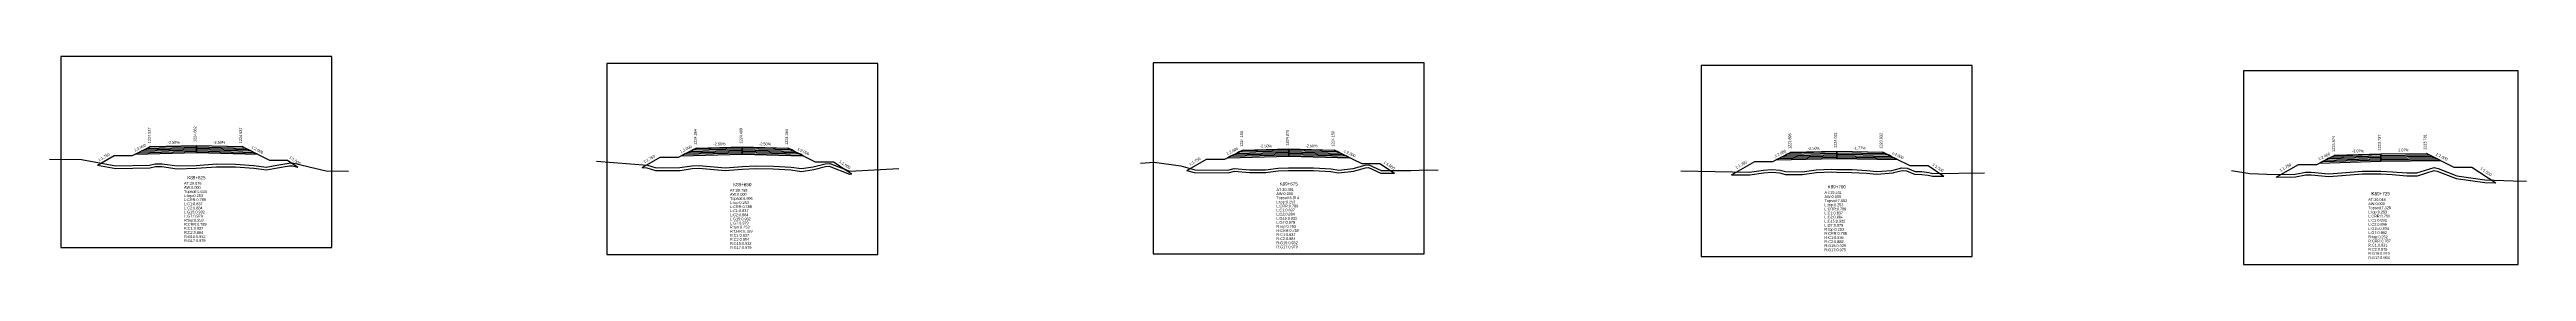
# Model space of a CAD drawing. Extents: x -7 to 78429, y 1189 to 1262.
# Drawn here: x 9799.7 to 10071.2, y 1211.6 to 1234.4 of the extents above; entities that cross this region are included whole.
import ezdxf
from ezdxf.enums import TextEntityAlignment as Align

# ---------------------------------------------------------------- set-up
doc = ezdxf.new("R2010")
doc.units = 0

msp = doc.modelspace()

# ---------------------------------------------------------------- linework, layer by layer
at = {"layer": 'A4_BORDER', "color": 7}
for points in [[(9800.972, 1213.432), (9830.672, 1213.432), (9830.672, 1234.432), (9800.972, 1234.432), (9800.972, 1213.432)], [(9860.811, 1212.671), (9890.511, 1212.671), (9890.511, 1233.671), (9860.811, 1233.671), (9860.811, 1212.671)], [(9920.704, 1212.746), (9950.404, 1212.746), (9950.404, 1233.746), (9920.704, 1233.746), (9920.704, 1212.746)], [(9980.782, 1212.425), (10010.482, 1212.425), (10010.482, 1233.425), (9980.782, 1233.425), (9980.782, 1212.425)], [(10040.199, 1211.563), (10070.312, 1211.563), (10070.312, 1232.855), (10040.199, 1232.855), (10040.199, 1211.563)]]:
    msp.add_lwpolyline(points, dxfattribs=at)
at = {"layer": 'CLEAR_GROUND', "color": 8}
for points in [[(9804.982, 1222.486), (9806.985, 1222.128), (9810.706, 1222.191), (9811.332, 1222.333), (9812.035, 1222.325), (9813.703, 1222.096), (9815.813, 1222.164), (9818.019, 1222.314), (9820.093, 1222.299), (9822.105, 1222.144), (9823.496, 1221.97), (9824.699, 1222.192), (9825.976, 1222.405), (9826.346, 1222.422), (9826.954, 1222.282)], [(9864.682, 1222.233), (9865.211, 1222.193), (9866.16, 1221.885), (9868.85, 1221.915), (9870.162, 1222.127), (9870.905, 1222.145), (9873.793, 1221.883), (9875.691, 1222.034), (9877.102, 1222.12), (9879.059, 1222.091), (9880.989, 1221.964), (9882.153, 1221.8), (9883.487, 1222), (9884.789, 1222.338), (9885.197, 1222.365), (9887.4, 1221.505), (9887.676, 1221.521)], [(9924.382, 1221.909), (9925.204, 1221.666), (9928.903, 1221.626), (9929.607, 1221.815), (9931.268, 1221.673), (9933.048, 1221.661), (9934.41, 1221.844), (9935.543, 1221.885), (9936.554, 1221.905), (9938.269, 1221.881), (9940.17, 1221.775), (9941.029, 1221.626), (9942.69, 1221.817), (9943.978, 1222.197), (9944.297, 1222.21), (9945.643, 1221.607), (9947.135, 1221.596)], [(9984.082, 1221.439), (9984.198, 1221.436), (9986.094, 1221.43), (9987.612, 1221.637), (9988.527, 1221.705), (9989.389, 1221.626), (9989.971, 1221.471), (9991.847, 1221.455), (9993.396, 1221.672), (9995.041, 1221.748), (9995.616, 1221.704), (9997.294, 1221.694), (9998.898, 1221.59), (10000.002, 1221.482), (10001.847, 1221.624), (10001.866, 1221.66), (10002.785, 1221.902), (10003.28, 1221.86), (10004.149, 1221.493), (10004.946, 1221.476), (10005.658, 1221.39), (10006.121, 1221.258), (10007.368, 1221.275)], [(10043.782, 1221.16), (10045.899, 1221.191), (10047.038, 1221.42), (10047.623, 1221.414), (10049.573, 1221.246), (10051.01, 1221.357), (10053.249, 1221.518), (10055.251, 1221.53), (10056.513, 1221.455), (10058.103, 1221.326), (10059.278, 1221.328), (10061.116, 1221.913), (10061.456, 1221.837), (10063.512, 1221.012), (10066.654, 1220.58), (10067.873, 1220.536)]]:
    msp.add_lwpolyline(points, dxfattribs=at)
at = {"layer": 'DESIGN_ROAD_TRIMMED', "color": 1}
for points in [[(9804.982, 1222.486), (9806.822, 1223.537), (9808.822, 1223.537), (9810.822, 1224.537), (9810.822, 1224.537), (9810.716, 1224.484), (9810.716, 1224.484), (9810.401, 1224.326), (9810.401, 1224.326), (9810.085, 1224.169), (9810.085, 1224.169), (9809.769, 1224.011), (9809.769, 1224.011), (9809.453, 1223.853), (9809.453, 1223.853), (9809.137, 1223.695), (9815.822, 1223.862), (9815.822, 1224.012), (9815.822, 1224.012), (9815.822, 1224.162), (9815.822, 1224.162), (9815.822, 1224.312), (9815.822, 1224.312), (9815.822, 1224.462), (9815.822, 1224.462), (9815.822, 1224.612), (9815.822, 1224.612), (9815.822, 1224.662), (9815.822, 1224.662), (9815.822, 1224.662), (9815.822, 1224.662), (9815.822, 1224.662), (9815.822, 1224.612), (9815.822, 1224.612), (9815.822, 1224.462), (9815.822, 1224.462), (9815.822, 1224.312), (9815.822, 1224.312), (9815.822, 1224.162), (9815.822, 1224.162), (9815.822, 1224.012), (9815.822, 1224.012), (9815.822, 1223.862), (9822.506, 1223.695), (9822.19, 1223.853), (9822.19, 1223.853), (9821.874, 1224.011), (9821.874, 1224.011), (9821.558, 1224.169), (9821.558, 1224.169), (9821.243, 1224.326), (9821.243, 1224.326), (9820.927, 1224.484), (9820.927, 1224.484), (9820.822, 1224.537), (9820.822, 1224.537), (9823.822, 1223.037), (9825.822, 1223.037), (9826.954, 1222.282)], [(9864.682, 1222.233), (9866.661, 1223.364), (9868.661, 1223.364), (9870.661, 1224.364), (9870.661, 1224.364), (9870.556, 1224.311), (9870.556, 1224.311), (9870.24, 1224.153), (9870.24, 1224.153), (9869.924, 1223.996), (9869.924, 1223.996), (9869.608, 1223.838), (9869.608, 1223.838), (9869.293, 1223.68), (9869.293, 1223.68), (9868.977, 1223.522), (9875.661, 1223.689), (9875.661, 1223.839), (9875.661, 1223.839), (9875.661, 1223.989), (9875.661, 1223.989), (9875.661, 1224.139), (9875.661, 1224.139), (9875.661, 1224.289), (9875.661, 1224.289), (9875.661, 1224.439), (9875.661, 1224.439), (9875.661, 1224.489), (9875.661, 1224.489), (9875.661, 1224.489), (9875.661, 1224.489), (9875.661, 1224.489), (9875.661, 1224.439), (9875.661, 1224.439), (9875.661, 1224.289), (9875.661, 1224.289), (9875.661, 1224.139), (9875.661, 1224.139), (9875.661, 1223.989), (9875.661, 1223.989), (9875.661, 1223.839), (9875.661, 1223.839), (9875.661, 1223.689), (9882.345, 1223.522), (9882.029, 1223.68), (9882.029, 1223.68), (9881.714, 1223.838), (9881.714, 1223.838), (9881.398, 1223.996), (9881.398, 1223.996), (9881.082, 1224.153), (9881.082, 1224.153), (9880.766, 1224.311), (9880.766, 1224.311), (9880.661, 1224.364), (9880.661, 1224.364), (9883.661, 1222.864), (9885.661, 1222.864), (9887.676, 1221.521)], [(9924.382, 1221.909), (9926.554, 1223.15), (9928.554, 1223.15), (9930.554, 1224.15), (9930.554, 1224.15), (9930.449, 1224.097), (9930.449, 1224.097), (9930.133, 1223.939), (9930.133, 1223.939), (9929.817, 1223.782), (9929.817, 1223.782), (9929.501, 1223.624), (9929.501, 1223.624), (9929.186, 1223.466), (9929.186, 1223.466), (9928.87, 1223.308), (9935.554, 1223.475), (9935.554, 1223.625), (9935.554, 1223.625), (9935.554, 1223.775), (9935.554, 1223.775), (9935.554, 1223.925), (9935.554, 1223.925), (9935.554, 1224.075), (9935.554, 1224.075), (9935.554, 1224.225), (9935.554, 1224.225), (9935.554, 1224.275), (9935.554, 1224.275), (9935.554, 1224.275), (9935.554, 1224.275), (9935.554, 1224.275), (9935.554, 1224.225), (9935.554, 1224.225), (9935.554, 1224.075), (9935.554, 1224.075), (9935.554, 1223.925), (9935.554, 1223.925), (9935.554, 1223.775), (9935.554, 1223.775), (9935.554, 1223.625), (9935.554, 1223.625), (9935.554, 1223.475), (9942.238, 1223.308), (9941.922, 1223.466), (9941.922, 1223.466), (9941.607, 1223.624), (9941.607, 1223.624), (9941.291, 1223.782), (9941.291, 1223.782), (9940.975, 1223.939), (9940.975, 1223.939), (9940.659, 1224.097), (9940.659, 1224.097), (9940.554, 1224.15), (9940.554, 1224.15), (9943.554, 1222.65), (9945.554, 1222.65), (9947.135, 1221.596)], [(9984.082, 1221.439), (9986.632, 1222.896), (9988.632, 1222.896), (9990.632, 1223.896), (9990.632, 1223.896), (9990.527, 1223.843), (9990.527, 1223.843), (9990.211, 1223.685), (9990.211, 1223.685), (9989.895, 1223.528), (9989.895, 1223.528), (9989.579, 1223.37), (9989.579, 1223.37), (9989.264, 1223.212), (9989.264, 1223.212), (9988.948, 1223.054), (9995.632, 1223.221), (9995.632, 1223.371), (9995.632, 1223.371), (9995.632, 1223.521), (9995.632, 1223.521), (9995.632, 1223.671), (9995.632, 1223.671), (9995.632, 1223.821), (9995.632, 1223.821), (9995.632, 1223.971), (9995.632, 1223.971), (9995.632, 1224.021), (9995.632, 1224.021), (9995.632, 1224.021), (9995.632, 1224.021), (9995.632, 1224.021), (9995.632, 1223.971), (9995.632, 1223.971), (9995.632, 1223.821), (9995.632, 1223.821), (9995.632, 1223.671), (9995.632, 1223.671), (9995.632, 1223.521), (9995.632, 1223.521), (9995.632, 1223.371), (9995.632, 1223.371), (9995.632, 1223.221), (10002.291, 1223.103), (10001.98, 1223.258), (10001.98, 1223.258), (10001.669, 1223.414), (10001.669, 1223.414), (10001.358, 1223.57), (10001.358, 1223.57), (10001.047, 1223.725), (10001.047, 1223.725), (10000.736, 1223.881), (10000.736, 1223.881), (10000.632, 1223.932), (10000.632, 1223.932), (10003.632, 1222.432), (10005.632, 1222.432), (10007.368, 1221.275)], [(10043.782, 1221.16), (10046.255, 1222.574), (10048.255, 1222.574), (10050.255, 1223.574), (10050.255, 1223.574), (10050.149, 1223.52), (10050.149, 1223.52), (10049.829, 1223.361), (10049.829, 1223.361), (10049.51, 1223.201), (10049.51, 1223.201), (10049.19, 1223.041), (10049.19, 1223.041), (10048.87, 1222.881), (10048.87, 1222.881), (10048.551, 1222.721), (10055.255, 1222.927), (10055.255, 1223.077), (10055.255, 1223.077), (10055.255, 1223.227), (10055.255, 1223.227), (10055.255, 1223.377), (10055.255, 1223.377), (10055.255, 1223.527), (10055.255, 1223.527), (10055.255, 1223.677), (10055.255, 1223.677), (10055.255, 1223.727), (10055.255, 1223.727), (10055.255, 1223.727), (10055.255, 1223.727), (10055.255, 1223.727), (10055.255, 1223.677), (10055.255, 1223.677), (10055.255, 1223.527), (10055.255, 1223.527), (10055.255, 1223.377), (10055.255, 1223.377), (10055.255, 1223.227), (10055.255, 1223.227), (10055.255, 1223.077), (10055.255, 1223.077), (10055.255, 1222.927), (10061.822, 1222.998), (10061.528, 1223.144), (10061.528, 1223.144), (10061.234, 1223.291), (10061.234, 1223.291), (10060.941, 1223.438), (10060.941, 1223.438), (10060.647, 1223.585), (10060.647, 1223.585), (10060.353, 1223.732), (10060.353, 1223.732), (10060.255, 1223.781), (10060.255, 1223.781), (10063.255, 1222.281), (10065.255, 1222.281), (10067.873, 1220.536)]]:
    msp.add_lwpolyline(points, dxfattribs=at)
at = {"layer": 'FINISHED_ROAD', "color": 2}
for points in [[(9806.822, 1223.537), (9808.822, 1223.537), (9810.822, 1224.537), (9810.822, 1224.537), (9815.822, 1224.662), (9820.822, 1224.537), (9820.822, 1224.537), (9823.822, 1223.037), (9825.822, 1223.037)], [(9866.661, 1223.364), (9868.661, 1223.364), (9870.661, 1224.364), (9870.661, 1224.364), (9875.661, 1224.489), (9880.661, 1224.364), (9880.661, 1224.364), (9883.661, 1222.864), (9885.661, 1222.864)], [(9926.554, 1223.15), (9928.554, 1223.15), (9930.554, 1224.15), (9930.554, 1224.15), (9935.554, 1224.275), (9940.554, 1224.15), (9940.554, 1224.15), (9943.554, 1222.65), (9945.554, 1222.65)], [(9986.632, 1222.896), (9988.632, 1222.896), (9990.632, 1223.896), (9990.632, 1223.896), (9995.632, 1224.021), (10000.632, 1223.932), (10000.632, 1223.932), (10003.632, 1222.432), (10005.632, 1222.432)], [(10046.255, 1222.574), (10048.255, 1222.574), (10050.255, 1223.574), (10050.255, 1223.574), (10055.255, 1223.727), (10060.255, 1223.781), (10060.255, 1223.781), (10063.255, 1222.281), (10065.255, 1222.281)]]:
    msp.add_lwpolyline(points, dxfattribs=at)
at = {"layer": 'LAYER_0', "color": 4}
for points in [[(9810.822, 1224.537), (9810.716, 1224.484), (9815.822, 1224.612), (9815.822, 1224.662)], [(9870.661, 1224.364), (9870.556, 1224.311), (9875.661, 1224.439), (9875.661, 1224.489)], [(9930.554, 1224.15), (9930.449, 1224.097), (9935.554, 1224.225), (9935.554, 1224.275)], [(9990.632, 1223.896), (9990.527, 1223.843), (9995.632, 1223.971), (9995.632, 1224.021)], [(10050.255, 1223.574), (10050.149, 1223.52), (10055.255, 1223.677), (10055.255, 1223.727)]]:
    msp.add_lwpolyline(points, dxfattribs=at)
at = {"layer": 'LAYER_1', "color": 4}
for points in [[(9810.716, 1224.484), (9810.401, 1224.326), (9815.822, 1224.462), (9815.822, 1224.612)], [(9870.556, 1224.311), (9870.24, 1224.153), (9875.661, 1224.289), (9875.661, 1224.439)], [(9930.449, 1224.097), (9930.133, 1223.939), (9935.554, 1224.075), (9935.554, 1224.225)], [(9990.527, 1223.843), (9990.211, 1223.685), (9995.632, 1223.821), (9995.632, 1223.971)], [(10050.149, 1223.52), (10049.829, 1223.361), (10055.255, 1223.527), (10055.255, 1223.677)]]:
    msp.add_lwpolyline(points, dxfattribs=at)
at = {"layer": 'LAYER_10', "color": 6}
for points in [[(9821.874, 1224.011), (9822.19, 1223.853), (9815.822, 1224.012), (9815.822, 1224.162)], [(9881.714, 1223.838), (9882.029, 1223.68), (9875.661, 1223.839), (9875.661, 1223.989)], [(9941.607, 1223.624), (9941.922, 1223.466), (9935.554, 1223.625), (9935.554, 1223.775)], [(10001.669, 1223.414), (10001.98, 1223.258), (9995.632, 1223.371), (9995.632, 1223.521)], [(10061.234, 1223.291), (10061.528, 1223.144), (10055.255, 1223.077), (10055.255, 1223.227)]]:
    msp.add_lwpolyline(points, dxfattribs=at)
at = {"layer": 'LAYER_11', "color": 6}
for points in [[(9822.19, 1223.853), (9822.506, 1223.695), (9815.822, 1223.862), (9815.822, 1224.012)], [(9882.029, 1223.68), (9882.345, 1223.522), (9875.661, 1223.689), (9875.661, 1223.839)], [(9941.922, 1223.466), (9942.238, 1223.308), (9935.554, 1223.475), (9935.554, 1223.625)], [(10001.98, 1223.258), (10002.291, 1223.103), (9995.632, 1223.221), (9995.632, 1223.371)], [(10061.528, 1223.144), (10061.822, 1222.998), (10055.255, 1222.927), (10055.255, 1223.077)]]:
    msp.add_lwpolyline(points, dxfattribs=at)
at = {"layer": 'LAYER_2', "color": 4}
for points in [[(9810.401, 1224.326), (9810.085, 1224.169), (9815.822, 1224.312), (9815.822, 1224.462)], [(9870.24, 1224.153), (9869.924, 1223.996), (9875.661, 1224.139), (9875.661, 1224.289)], [(9930.133, 1223.939), (9929.817, 1223.782), (9935.554, 1223.925), (9935.554, 1224.075)], [(9990.211, 1223.685), (9989.895, 1223.528), (9995.632, 1223.671), (9995.632, 1223.821)], [(10049.829, 1223.361), (10049.51, 1223.201), (10055.255, 1223.377), (10055.255, 1223.527)]]:
    msp.add_lwpolyline(points, dxfattribs=at)
at = {"layer": 'LAYER_3', "color": 4}
for points in [[(9810.085, 1224.169), (9809.769, 1224.011), (9815.822, 1224.162), (9815.822, 1224.312)], [(9869.924, 1223.996), (9869.608, 1223.838), (9875.661, 1223.989), (9875.661, 1224.139)], [(9929.817, 1223.782), (9929.501, 1223.624), (9935.554, 1223.775), (9935.554, 1223.925)], [(9989.895, 1223.528), (9989.579, 1223.37), (9995.632, 1223.521), (9995.632, 1223.671)], [(10049.51, 1223.201), (10049.19, 1223.041), (10055.255, 1223.227), (10055.255, 1223.377)]]:
    msp.add_lwpolyline(points, dxfattribs=at)
at = {"layer": 'LAYER_4', "color": 4}
for points in [[(9809.769, 1224.011), (9809.453, 1223.853), (9815.822, 1224.012), (9815.822, 1224.162)], [(9869.608, 1223.838), (9869.293, 1223.68), (9875.661, 1223.839), (9875.661, 1223.989)], [(9929.501, 1223.624), (9929.186, 1223.466), (9935.554, 1223.625), (9935.554, 1223.775)], [(9989.579, 1223.37), (9989.264, 1223.212), (9995.632, 1223.371), (9995.632, 1223.521)], [(10049.19, 1223.041), (10048.87, 1222.881), (10055.255, 1223.077), (10055.255, 1223.227)]]:
    msp.add_lwpolyline(points, dxfattribs=at)
at = {"layer": 'LAYER_5', "color": 4}
for points in [[(9809.453, 1223.853), (9809.137, 1223.695), (9815.822, 1223.862), (9815.822, 1224.012)], [(9869.293, 1223.68), (9868.977, 1223.522), (9875.661, 1223.689), (9875.661, 1223.839)], [(9929.186, 1223.466), (9928.87, 1223.308), (9935.554, 1223.475), (9935.554, 1223.625)], [(9989.264, 1223.212), (9988.948, 1223.054), (9995.632, 1223.221), (9995.632, 1223.371)], [(10048.87, 1222.881), (10048.551, 1222.721), (10055.255, 1222.927), (10055.255, 1223.077)]]:
    msp.add_lwpolyline(points, dxfattribs=at)
at = {"layer": 'LAYER_6', "color": 6}
for points in [[(9820.822, 1224.537), (9820.927, 1224.484), (9815.822, 1224.612), (9815.822, 1224.662)], [(9880.661, 1224.364), (9880.766, 1224.311), (9875.661, 1224.439), (9875.661, 1224.489)], [(9940.554, 1224.15), (9940.659, 1224.097), (9935.554, 1224.225), (9935.554, 1224.275)], [(10000.632, 1223.932), (10000.736, 1223.881), (9995.632, 1223.971), (9995.632, 1224.021)], [(10060.255, 1223.781), (10060.353, 1223.732), (10055.255, 1223.677), (10055.255, 1223.727)]]:
    msp.add_lwpolyline(points, dxfattribs=at)
at = {"layer": 'LAYER_7', "color": 6}
for points in [[(9820.927, 1224.484), (9821.243, 1224.326), (9815.822, 1224.462), (9815.822, 1224.612)], [(9880.766, 1224.311), (9881.082, 1224.153), (9875.661, 1224.289), (9875.661, 1224.439)], [(9940.659, 1224.097), (9940.975, 1223.939), (9935.554, 1224.075), (9935.554, 1224.225)], [(10000.736, 1223.881), (10001.047, 1223.725), (9995.632, 1223.821), (9995.632, 1223.971)], [(10060.353, 1223.732), (10060.647, 1223.585), (10055.255, 1223.527), (10055.255, 1223.677)]]:
    msp.add_lwpolyline(points, dxfattribs=at)
at = {"layer": 'LAYER_8', "color": 6}
for points in [[(9821.243, 1224.326), (9821.558, 1224.169), (9815.822, 1224.312), (9815.822, 1224.462)], [(9881.082, 1224.153), (9881.398, 1223.996), (9875.661, 1224.139), (9875.661, 1224.289)], [(9940.975, 1223.939), (9941.291, 1223.782), (9935.554, 1223.925), (9935.554, 1224.075)], [(10001.047, 1223.725), (10001.358, 1223.57), (9995.632, 1223.671), (9995.632, 1223.821)], [(10060.647, 1223.585), (10060.941, 1223.438), (10055.255, 1223.377), (10055.255, 1223.527)]]:
    msp.add_lwpolyline(points, dxfattribs=at)
at = {"layer": 'LAYER_9', "color": 6}
for points in [[(9821.558, 1224.169), (9821.874, 1224.011), (9815.822, 1224.162), (9815.822, 1224.312)], [(9881.398, 1223.996), (9881.714, 1223.838), (9875.661, 1223.989), (9875.661, 1224.139)], [(9941.291, 1223.782), (9941.607, 1223.624), (9935.554, 1223.775), (9935.554, 1223.925)], [(10001.358, 1223.57), (10001.669, 1223.414), (9995.632, 1223.521), (9995.632, 1223.671)], [(10060.941, 1223.438), (10061.234, 1223.291), (10055.255, 1223.227), (10055.255, 1223.377)]]:
    msp.add_lwpolyline(points, dxfattribs=at)
at = {"layer": 'NATURAL_GROUND', "color": 3}
for points in [[(9799.725, 1223.159), (9803.243, 1223.101), (9807.01, 1222.428), (9810.67, 1222.49), (9811.3, 1222.633), (9812.058, 1222.625), (9813.719, 1222.397), (9815.798, 1222.464), (9818.01, 1222.614), (9820.106, 1222.599), (9822.136, 1222.443), (9823.488, 1222.273), (9824.647, 1222.487), (9825.945, 1222.704), (9826.374, 1222.724), (9828.935, 1222.132), (9830.042, 1221.876), (9832.495, 1221.827)], [(9859.683, 1222.915), (9865.269, 1222.489), (9866.206, 1222.186), (9868.824, 1222.215), (9870.134, 1222.426), (9870.915, 1222.445), (9873.795, 1222.184), (9875.67, 1222.333), (9877.095, 1222.42), (9879.071, 1222.391), (9881.02, 1222.263), (9882.152, 1222.103), (9883.427, 1222.294), (9884.741, 1222.635), (9885.244, 1222.669), (9887.448, 1221.808), (9892.824, 1222.12)], [(9919.309, 1222.696), (9920.793, 1222.815), (9923.713, 1222.418), (9925.249, 1221.966), (9928.865, 1221.926), (9929.58, 1222.118), (9931.282, 1221.973), (9933.029, 1221.961), (9934.384, 1222.143), (9935.535, 1222.185), (9936.553, 1222.205), (9938.279, 1222.181), (9940.204, 1222.074), (9941.038, 1221.929), (9942.63, 1222.112), (9943.928, 1222.495), (9944.355, 1222.513), (9945.708, 1221.907), (9948.924, 1221.882), (9950.759, 1221.954), (9951.923, 1221.917)], [(9978.531, 1221.86), (9984.202, 1221.736), (9986.074, 1221.73), (9987.581, 1221.936), (9988.53, 1222.006), (9989.442, 1221.922), (9990.011, 1221.771), (9991.827, 1221.755), (9993.368, 1221.971), (9995.046, 1222.049), (9995.628, 1222.004), (9997.305, 1221.994), (9998.922, 1221.889), (10000.005, 1221.783), (10001.655, 1221.91), (10001.658, 1221.916), (10002.759, 1222.205), (10003.353, 1222.155), (10004.213, 1221.792), (10004.967, 1221.776), (10005.717, 1221.685), (10006.161, 1221.559), (10011.817, 1221.635)], [(10038.891, 1221.88), (10040.9, 1221.56), (10043.713, 1221.459), (10045.867, 1221.491), (10047.009, 1221.72), (10047.637, 1221.714), (10049.574, 1221.547), (10050.987, 1221.656), (10053.237, 1221.818), (10055.259, 1221.83), (10056.534, 1221.754), (10058.114, 1221.626), (10059.231, 1221.628), (10061.102, 1222.223), (10061.544, 1222.125), (10063.589, 1221.304), (10066.679, 1220.879), (10069.77, 1220.768), (10071.23, 1220.707)]]:
    msp.add_lwpolyline(points, dxfattribs=at)
at = {"layer": 'STRUCTURE_LEFT', "color": 4}
for points in [[(9810.822, 1224.537), (9810.716, 1224.484), (9810.716, 1224.484), (9810.401, 1224.326), (9810.401, 1224.326), (9810.085, 1224.169), (9810.085, 1224.169), (9809.769, 1224.011), (9809.769, 1224.011), (9809.453, 1223.853), (9809.453, 1223.853), (9809.137, 1223.695), (9815.822, 1223.862), (9815.822, 1224.012), (9815.822, 1224.012), (9815.822, 1224.162), (9815.822, 1224.162), (9815.822, 1224.312), (9815.822, 1224.312), (9815.822, 1224.462), (9815.822, 1224.462), (9815.822, 1224.612), (9815.822, 1224.612), (9815.822, 1224.662), (9815.822, 1224.662)], [(9870.661, 1224.364), (9870.556, 1224.311), (9870.556, 1224.311), (9870.24, 1224.153), (9870.24, 1224.153), (9869.924, 1223.996), (9869.924, 1223.996), (9869.608, 1223.838), (9869.608, 1223.838), (9869.293, 1223.68), (9869.293, 1223.68), (9868.977, 1223.522), (9875.661, 1223.689), (9875.661, 1223.839), (9875.661, 1223.839), (9875.661, 1223.989), (9875.661, 1223.989), (9875.661, 1224.139), (9875.661, 1224.139), (9875.661, 1224.289), (9875.661, 1224.289), (9875.661, 1224.439), (9875.661, 1224.439), (9875.661, 1224.489), (9875.661, 1224.489)], [(9930.554, 1224.15), (9930.449, 1224.097), (9930.449, 1224.097), (9930.133, 1223.939), (9930.133, 1223.939), (9929.817, 1223.782), (9929.817, 1223.782), (9929.501, 1223.624), (9929.501, 1223.624), (9929.186, 1223.466), (9929.186, 1223.466), (9928.87, 1223.308), (9935.554, 1223.475), (9935.554, 1223.625), (9935.554, 1223.625), (9935.554, 1223.775), (9935.554, 1223.775), (9935.554, 1223.925), (9935.554, 1223.925), (9935.554, 1224.075), (9935.554, 1224.075), (9935.554, 1224.225), (9935.554, 1224.225), (9935.554, 1224.275), (9935.554, 1224.275)], [(9990.632, 1223.896), (9990.527, 1223.843), (9990.527, 1223.843), (9990.211, 1223.685), (9990.211, 1223.685), (9989.895, 1223.528), (9989.895, 1223.528), (9989.579, 1223.37), (9989.579, 1223.37), (9989.264, 1223.212), (9989.264, 1223.212), (9988.948, 1223.054), (9995.632, 1223.221), (9995.632, 1223.371), (9995.632, 1223.371), (9995.632, 1223.521), (9995.632, 1223.521), (9995.632, 1223.671), (9995.632, 1223.671), (9995.632, 1223.821), (9995.632, 1223.821), (9995.632, 1223.971), (9995.632, 1223.971), (9995.632, 1224.021), (9995.632, 1224.021)], [(10050.255, 1223.574), (10050.149, 1223.52), (10050.149, 1223.52), (10049.829, 1223.361), (10049.829, 1223.361), (10049.51, 1223.201), (10049.51, 1223.201), (10049.19, 1223.041), (10049.19, 1223.041), (10048.87, 1222.881), (10048.87, 1222.881), (10048.551, 1222.721), (10055.255, 1222.927), (10055.255, 1223.077), (10055.255, 1223.077), (10055.255, 1223.227), (10055.255, 1223.227), (10055.255, 1223.377), (10055.255, 1223.377), (10055.255, 1223.527), (10055.255, 1223.527), (10055.255, 1223.677), (10055.255, 1223.677), (10055.255, 1223.727), (10055.255, 1223.727)]]:
    msp.add_lwpolyline(points, dxfattribs=at)
at = {"layer": 'STRUCTURE_RIGHT', "color": 6}
for points in [[(9815.822, 1224.662), (9815.822, 1224.662), (9815.822, 1224.612), (9815.822, 1224.612), (9815.822, 1224.462), (9815.822, 1224.462), (9815.822, 1224.312), (9815.822, 1224.312), (9815.822, 1224.162), (9815.822, 1224.162), (9815.822, 1224.012), (9815.822, 1224.012), (9815.822, 1223.862), (9822.506, 1223.695), (9822.19, 1223.853), (9822.19, 1223.853), (9821.874, 1224.011), (9821.874, 1224.011), (9821.558, 1224.169), (9821.558, 1224.169), (9821.243, 1224.326), (9821.243, 1224.326), (9820.927, 1224.484), (9820.927, 1224.484), (9820.822, 1224.537)], [(9875.661, 1224.489), (9875.661, 1224.489), (9875.661, 1224.439), (9875.661, 1224.439), (9875.661, 1224.289), (9875.661, 1224.289), (9875.661, 1224.139), (9875.661, 1224.139), (9875.661, 1223.989), (9875.661, 1223.989), (9875.661, 1223.839), (9875.661, 1223.839), (9875.661, 1223.689), (9882.345, 1223.522), (9882.029, 1223.68), (9882.029, 1223.68), (9881.714, 1223.838), (9881.714, 1223.838), (9881.398, 1223.996), (9881.398, 1223.996), (9881.082, 1224.153), (9881.082, 1224.153), (9880.766, 1224.311), (9880.766, 1224.311), (9880.661, 1224.364)], [(9935.554, 1224.275), (9935.554, 1224.275), (9935.554, 1224.225), (9935.554, 1224.225), (9935.554, 1224.075), (9935.554, 1224.075), (9935.554, 1223.925), (9935.554, 1223.925), (9935.554, 1223.775), (9935.554, 1223.775), (9935.554, 1223.625), (9935.554, 1223.625), (9935.554, 1223.475), (9942.238, 1223.308), (9941.922, 1223.466), (9941.922, 1223.466), (9941.607, 1223.624), (9941.607, 1223.624), (9941.291, 1223.782), (9941.291, 1223.782), (9940.975, 1223.939), (9940.975, 1223.939), (9940.659, 1224.097), (9940.659, 1224.097), (9940.554, 1224.15)], [(9995.632, 1224.021), (9995.632, 1224.021), (9995.632, 1223.971), (9995.632, 1223.971), (9995.632, 1223.821), (9995.632, 1223.821), (9995.632, 1223.671), (9995.632, 1223.671), (9995.632, 1223.521), (9995.632, 1223.521), (9995.632, 1223.371), (9995.632, 1223.371), (9995.632, 1223.221), (10002.291, 1223.103), (10001.98, 1223.258), (10001.98, 1223.258), (10001.669, 1223.414), (10001.669, 1223.414), (10001.358, 1223.57), (10001.358, 1223.57), (10001.047, 1223.725), (10001.047, 1223.725), (10000.736, 1223.881), (10000.736, 1223.881), (10000.632, 1223.932)], [(10055.255, 1223.727), (10055.255, 1223.727), (10055.255, 1223.677), (10055.255, 1223.677), (10055.255, 1223.527), (10055.255, 1223.527), (10055.255, 1223.377), (10055.255, 1223.377), (10055.255, 1223.227), (10055.255, 1223.227), (10055.255, 1223.077), (10055.255, 1223.077), (10055.255, 1222.927), (10061.822, 1222.998), (10061.528, 1223.144), (10061.528, 1223.144), (10061.234, 1223.291), (10061.234, 1223.291), (10060.941, 1223.438), (10060.941, 1223.438), (10060.647, 1223.585), (10060.647, 1223.585), (10060.353, 1223.732), (10060.353, 1223.732), (10060.255, 1223.781)]]:
    msp.add_lwpolyline(points, dxfattribs=at)

# ---------------------------------------------------------------- texts
at = {"layer": 'INFO_TEXT'}
for s, p in [('AT:29.076', (9814.472, 1220.332)), ('AW:0.000', (9814.472, 1219.882)), ('Topsoil:6.634', (9814.472, 1219.432)), ('L:top:0.253', (9814.472, 1218.982)), ('AT:29.758', (9874.311, 1219.571)), ('AW:0.000', (9874.311, 1219.121)), ('AT:30.391', (9934.204, 1219.646)), ('AW:0.000', (9934.204, 1219.196)), ('Topsoil:6.914', (9934.204, 1218.746)), ('AT:29.531', (9994.282, 1219.325)), ('AW:0.000', (9994.282, 1218.875)), ('L:CRR:0.789', (9814.472, 1218.532)), ('L:C1:0.837', (9814.472, 1218.082)), ('L:C2:0.884', (9814.472, 1217.632)), ('L:G15:0.932', (9814.472, 1217.182)), ('L:G7:0.979', (9814.472, 1216.732)), ('R:top:0.253', (9814.472, 1216.282)), ('Topsoil:6.996', (9874.311, 1218.671)), ('L:top:0.253', (9874.311, 1218.221)), ('L:CRR:0.789', (9874.311, 1217.771)), ('L:C1:0.837', (9874.311, 1217.321)), ('L:C2:0.884', (9874.311, 1216.871)), ('L:G15:0.932', (9874.311, 1216.421)), ('L:top:0.253', (9934.204, 1218.296)), ('L:CRR:0.789', (9934.204, 1217.846)), ('L:C1:0.837', (9934.204, 1217.396)), ('L:C2:0.884', (9934.204, 1216.946)), ('L:G15:0.932', (9934.204, 1216.496)), ('L:G7:0.979', (9934.204, 1216.046)), ('Topsoil:7.052', (9994.282, 1218.425)), ('L:top:0.253', (9994.282, 1217.975)), ('L:CRR:0.789', (9994.282, 1217.525)), ('L:C1:0.837', (9994.282, 1217.075)), ('L:C2:0.884', (9994.282, 1216.625)), ('L:G15:0.932', (9994.282, 1216.175)), ('AT:30.048', (10053.887, 1218.559)), ('AW:0.000', (10053.887, 1218.103)), ('Topsoil:7.329', (10053.887, 1217.646)), ('L:top:0.253', (10053.887, 1217.19)), ('L:CRR:0.790', (10053.887, 1216.734)), ('L:C1:0.838', (10053.887, 1216.277)), ('R:CRR:0.789', (9814.472, 1215.832)), ('R:C1:0.837', (9814.472, 1215.382)), ('R:C2:0.884', (9814.472, 1214.932)), ('R:G15:0.932', (9814.472, 1214.482)), ('R:G17:0.979', (9814.472, 1214.032)), ('L:G7:0.979', (9874.311, 1215.971)), ('R:top:0.253', (9874.311, 1215.521)), ('R:CRR:0.789', (9874.311, 1215.071)), ('R:C1:0.837', (9874.311, 1214.621)), ('R:C2:0.884', (9874.311, 1214.171)), ('R:G15:0.932', (9874.311, 1213.721)), ('R:top:0.253', (9934.204, 1215.596)), ('R:CRR:0.789', (9934.204, 1215.146)), ('R:C1:0.837', (9934.204, 1214.696)), ('R:C2:0.884', (9934.204, 1214.246)), ('R:G15:0.932', (9934.204, 1213.796)), ('R:G17:0.979', (9934.204, 1213.346)), ('L:G7:0.979', (9994.282, 1215.725)), ('R:top:0.253', (9994.282, 1215.275)), ('R:CRR:0.789', (9994.282, 1214.825)), ('R:C1:0.836', (9994.282, 1214.375)), ('R:C2:0.882', (9994.282, 1213.925)), ('R:G15:0.929', (9994.282, 1213.475)), ('L:C2:0.886', (10053.887, 1215.821)), ('L:G15:0.934', (10053.887, 1215.365)), ('L:G7:0.982', (10053.887, 1214.909)), ('R:top:0.252', (10053.887, 1214.452)), ('R:CRR:0.787', (10053.887, 1213.996)), ('R:C1:0.831', (10053.887, 1213.54)), ('R:G17:0.979', (9874.311, 1213.271)), ('R:G17:0.975', (9994.282, 1213.025)), ('R:C2:0.875', (10053.887, 1213.084)), ('R:G15:0.919', (10053.887, 1212.627)), ('R:G17:0.963', (10053.887, 1212.171))]:
    msp.add_text(s, height=0.3, dxfattribs=at).set_placement(p)
at = {"layer": 'LEFT_TEXT_H'}
for s, height, p in [('1224.537', 0.3, (9810.822, 1224.897)), ('1224.364', 0.3, (9870.661, 1224.724)), ('1224.150', 0.3, (9930.554, 1224.51)), ('1223.896', 0.3, (9990.632, 1224.256)), ('1223.574', 0.304, (10050.255, 1223.939))]:
    msp.add_text(s, height=height, rotation=90, dxfattribs=at).set_placement(p)
at = {"layer": 'POINT_TEXT_H'}
for s, height, p in [('1224.662', 0.3, (9815.822, 1225.022)), ('1224.489', 0.3, (9875.661, 1224.849)), ('1224.275', 0.3, (9935.554, 1224.635)), ('1224.021', 0.3, (9995.632, 1224.381)), ('1223.727', 0.304, (10055.255, 1224.092))]:
    msp.add_text(s, height=height, rotation=90, dxfattribs=at).set_placement(p)
at = {"layer": 'RIGHT_TEXT_H'}
for s, height, p in [('1224.537', 0.3, (9820.822, 1224.897)), ('1224.364', 0.3, (9880.661, 1224.724)), ('1224.150', 0.3, (9940.554, 1224.51)), ('1223.932', 0.3, (10000.632, 1224.292)), ('1223.781', 0.304, (10060.255, 1224.146))]:
    msp.add_text(s, height=height, rotation=90, dxfattribs=at).set_placement(p)
at = {"layer": 'SLOPE_left'}
for s, height, rotation, p in [('1:2.000', 0.3, 26.565, (9809.741, 1224.198)), ('1:2.000', 0.3, 26.565, (9869.58, 1224.025)), ('1:1.750', 0.3, 29.745, (9805.812, 1223.168)), ('1:1.750', 0.3, 29.745, (9865.582, 1222.955)), ('1:1.750', 0.3, 29.745, (9925.379, 1222.686)), ('1:2.000', 0.3, 26.565, (9929.474, 1223.811)), ('1:1.750', 0.3, 29.745, (9985.268, 1222.324)), ('1:2.000', 0.3, 26.565, (9989.552, 1223.557)), ('1:1.750', 0.304, 29.745, (10044.928, 1222.025)), ('1:2.000', 0.304, 26.565, (10049.174, 1223.237))]:
    msp.add_text(s, height=height, rotation=rotation, dxfattribs=at).set_placement(p, align=Align.BOTTOM_CENTER)
at = {"layer": 'SLOPE_right'}
for s, height, rotation, p in [('1:2.000', 0.3, -26.565, (9822.402, 1223.948)), ('1:1.500', 0.3, -33.69, (9826.488, 1222.809)), ('1:2.000', 0.3, -26.565, (9882.241, 1223.775)), ('1:1.500', 0.3, -33.69, (9886.768, 1222.342)), ('1:2.000', 0.3, -26.565, (9942.135, 1223.561)), ('1:1.500', 0.3, -33.69, (9946.444, 1222.273)), ('1:2.000', 0.3, -26.565, (10002.213, 1223.343)), ('1:1.500', 0.3, -33.69, (10006.6, 1222.004)), ('1:2.000', 0.304, -26.565, (10061.837, 1223.194)), ('1:1.500', 0.304, -33.69, (10066.665, 1221.56))]:
    msp.add_text(s, height=height, rotation=rotation, dxfattribs=at).set_placement(p, align=Align.BOTTOM_CENTER)
at = {"layer": 'SLOPE_TEXT'}
for s, height, p in [('-2.50%', 0.3, (9813.322, 1224.84)), ('-2.50%', 0.3, (9818.322, 1224.84)), ('-2.50%', 0.3, (9873.161, 1224.667)), ('-2.50%', 0.3, (9878.161, 1224.667)), ('-2.50%', 0.3, (9933.054, 1224.453)), ('-2.50%', 0.3, (9938.054, 1224.453)), ('-2.50%', 0.3, (9993.132, 1224.198)), ('-1.77%', 0.3, (9998.132, 1224.217)), ('-3.07%', 0.304, (10052.755, 1223.894)), ('1.07%', 0.304, (10057.755, 1223.997))]:
    msp.add_text(s, height=height, dxfattribs=at).set_placement(p, align=Align.CENTER)
at = {"layer": 'STATION_TITLE'}
for s, height, p in [('K89+625', 0.36, (9815.822, 1220.932)), ('K89+650', 0.36, (9875.661, 1220.171)), ('K89+675', 0.36, (9935.554, 1220.246)), ('K89+700', 0.36, (9995.632, 1219.925)), ('K89+725', 0.365, (10055.255, 1219.167))]:
    msp.add_text(s, height=height, dxfattribs=at).set_placement(p, align=Align.CENTER)

doc.saveas('drawing.dxf')
